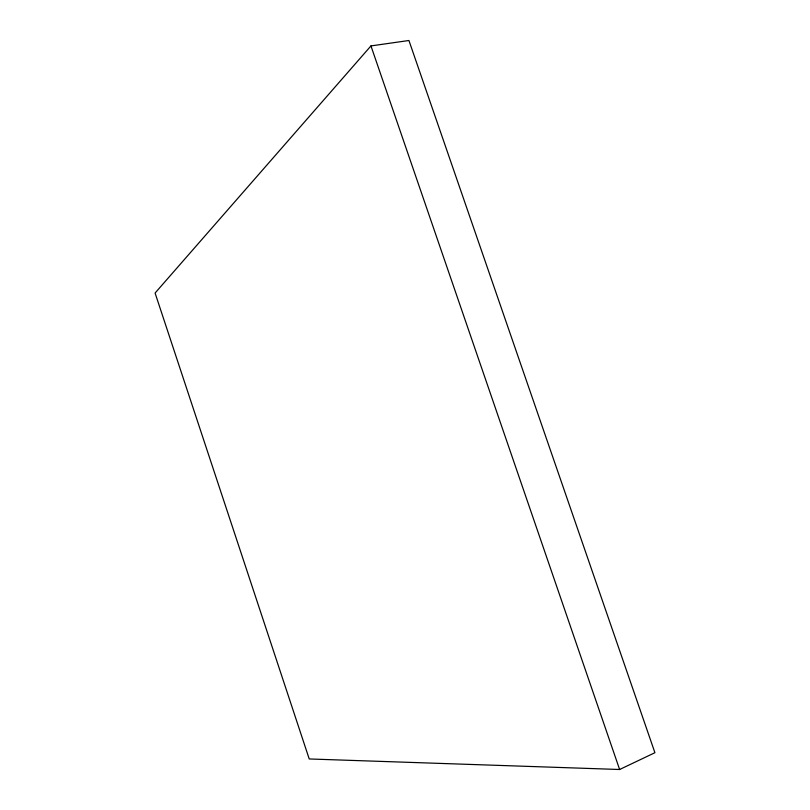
<?xml version="1.0" encoding="UTF-8"?>
<svg xmlns="http://www.w3.org/2000/svg" width="810" height="810" viewBox="0 0 810 810"><rect width="100%" height="100%" fill="white"/><g stroke="black" fill="none" stroke-linecap="round" stroke-linejoin="round"><path stroke-width="1.21" d="M370.95 45.917L155.085 293.038L309.228 758.96L619.62 769.5L654.915 752.713L408.928 40.5L370.95 45.917L619.62 769.5"/></g></svg>
